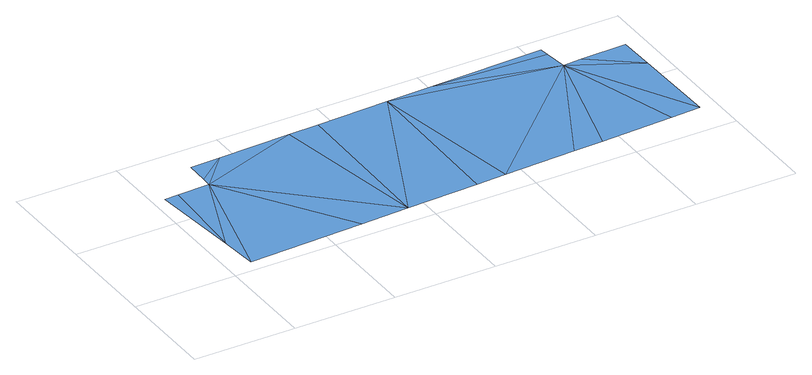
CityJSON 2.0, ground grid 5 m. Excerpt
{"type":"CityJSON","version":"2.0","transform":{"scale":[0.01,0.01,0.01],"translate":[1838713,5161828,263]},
"CityObjects":{
"waterbody1":{"type":"WaterBody","attributes":{"class":"unknow","usage":"unknow"},"geometry":[{"type":"MultiSurface","lod":"3","boundaries":[[[0,1,2]],[[1,3,4]],[[2,1,4]],[[4,3,5]],[[6,4,7]],[[8,6,7]],[[4,5,9]],[[7,4,10]],[[10,4,9]],[[10,9,11]],[[11,9,12]],[[9,13,12]],[[12,13,14]],[[12,14,15]],[[14,16,15]],[[17,12,15]],[[16,18,15]],[[19,17,15]],[[20,17,19]],[[15,18,21]],[[15,21,22]],[[23,15,22]],[[24,15,23]],[[25,24,23]]],"semantics":{"surfaces":[{"type":"WaterSurface"}],"values":[0,0,0,0,0,0,0,0,0,0,0,0,0,0,0,0,0,0,0,0,0,0,0,0]}}]}
},
"vertices":[
[60,693,20],[100,250,20],[126,696,20],[116,66,20],[285,704,20],[686,92,20],[287,751,20],[436,869,20],[290,864,20],[922,103,20],[789,882,20],[936,887,20],[1289,900,20],[1275,120,20],[1421,126,20],[2093,772,20],[1774,143,20],[1519,908,20],[1920,149,20],[2079,882,20],[2073,928,20],[2274,166,20],[2420,173,20],[2412,603,20],[2186,775,20],[2409,781,20]
]}
